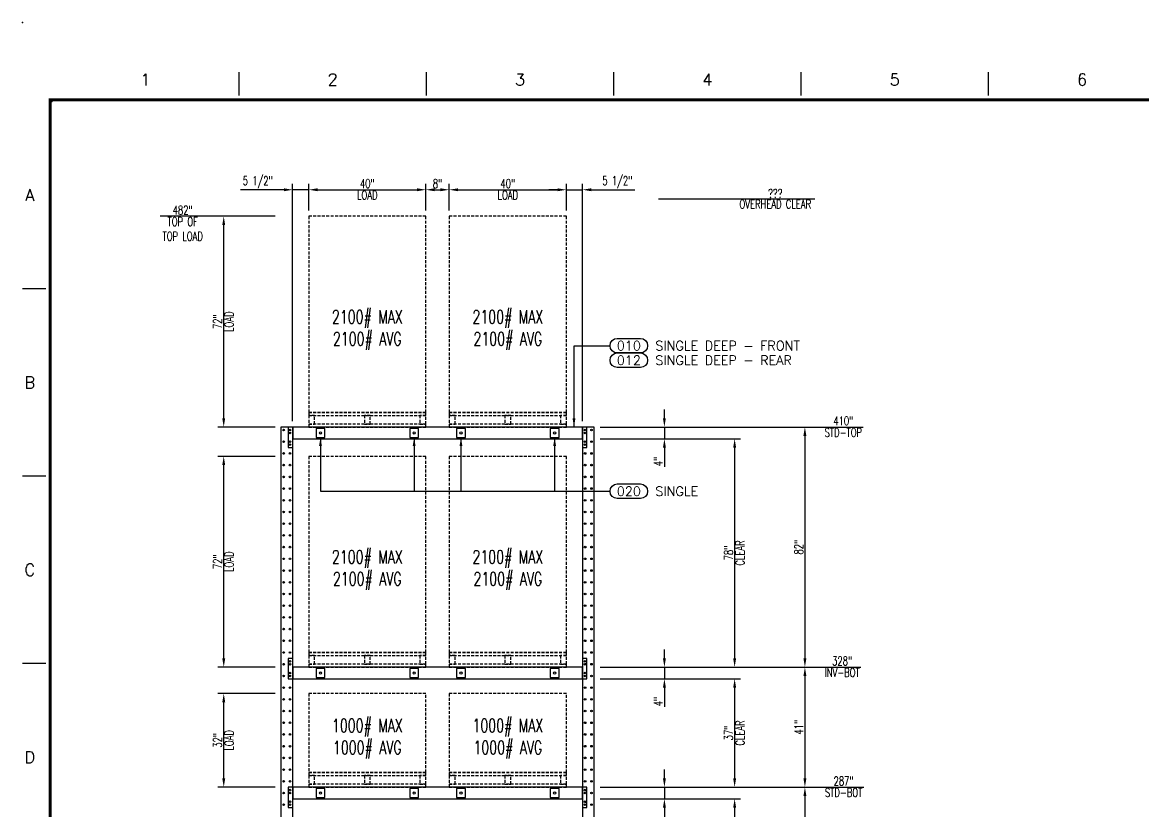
# Model space of a CAD drawing. Extents: x -81 to 963, y -146 to 548.
# Drawn here: x -81.3 to 301.4, y 279 to 548.2 of the extents above; entities that cross this region are included whole.
import ezdxf
from ezdxf.enums import TextEntityAlignment as Align

# ---------------------------------------------------------------- set-up
doc = ezdxf.new("R2010")
doc.units = 0
doc.header["$LTSCALE"] = 8
doc.header["$MEASUREMENT"] = 0
doc.linetypes.add('HIDDEN2', pattern=[0.1875, 0.125, -0.0625])
doc.layers.get('DEFPOINTS').update_dxf_attribs({"linetype": 'CONTINUOUS'})
for name, color, linetype in [('BORD', 15, 'CONTINUOUS'), ('FDIM', 2, 'CONTINUOUS'), ('RACKDIM', 7, 'CONTINUOUS'), ('RACKLOAD', 254, 'HIDDEN2'), ('RACKPALLET', 254, 'HIDDEN2'), ('RACKSHELF', 20, 'CONTINUOUS'), ('RACKUPRIGHT', 180, 'CONTINUOUS'), ('TEXTL', 3, 'CONTINUOUS')]:
    doc.layers.add(name, color=color, linetype=linetype)
doc.styles.add('2thirds', font='romans.shx', dxfattribs={"width": 0.7})
doc.styles.add('DCMARCH', font='stylu.ttf', dxfattribs={"width": 0.75, "oblique": 15})
doc.styles.add('ROMAND', font='ROMAND')
doc.styles.add('SIMPLEX', font='SIMPLEX')
doc.dimstyles.new('2tfrac16', dxfattribs={"dimscale": 32, "dimtxt": 0.0938, "dimasz": 0.0938, "dimexe": 0.0625, "dimexo": 0.0625, "dimgap": 0.01, "dimtad": 1, "dimdec": 4, "dimzin": 1, "dimdsep": 46, "dimlunit": 5, "dimtxsty": '2thirds', "dimcen": 0.0625, "dimclrd": 256, "dimclre": 256, "dimclrt": 256, "dimadec": 0, "dimazin": 0, "dimtfac": 0.75, "dimtdec": 4, "dimtmove": 0, "dimatfit": 0, "dimfxl": 1, "dimtvp": 0.75, "dimfrac": 2, "dimtolj": 1, "dimtzin": 0, "dimarcsym": 0})
doc.dimstyles.new('2tfrac32', dxfattribs={"dimscale": 32, "dimtxt": 0.0938, "dimasz": 0.0938, "dimexe": 0.0625, "dimexo": 0.0625, "dimgap": 0.01, "dimtad": 1, "dimdec": 5, "dimzin": 1, "dimdsep": 46, "dimlunit": 5, "dimtxsty": '2thirds', "dimcen": 0.0625, "dimclrd": 256, "dimclre": 256, "dimclrt": 256, "dimadec": 0, "dimazin": 0, "dimtfac": 0.75, "dimtdec": 4, "dimtmove": 0, "dimatfit": 0, "dimfxl": 1, "dimtvp": 0.75, "dimfrac": 2, "dimtolj": 1, "dimtzin": 0, "dimarcsym": 0})

# ---------------------------------------------------------------- blocks, each defined once
blk = doc.blocks.new('*D38')
at = {"layer": 'DEFPOINTS', "color": 0}
for p in [(114, 287), (114, 283), (138, 283)]:
    blk.add_point(p, dxfattribs=at)
at = {"layer": 'RACKDIM', "lineweight": -2}
for p, q in [((138, 290), (138, 293)), ((116, 287), (140, 287)), ((138, 287), (138, 283)), ((116, 283), (140, 283)), ((138, 280), (138, 273.46))]:
    blk.add_line(p, q, dxfattribs=at)
at = {"layer": 'RACKDIM'}
for points in [[(137.5, 290), (138.5, 290), (138, 287)], [(137.5, 280), (138.5, 280), (138, 283)]]:
    blk.add_solid(points, dxfattribs=at)
at = {"layer": 'RACKDIM', "insert": (135.9, 275.23), "char_height": 3.002, "attachment_point": 5, "rotation": 89.9998, "style": '2thirds'}
blk.add_mtext('\\A1;4"', dxfattribs=at)
blk = doc.blocks.new('*D39')
at = {"layer": 'DEFPOINTS', "color": 0}
for p in [(114, 283), (114, 246), (162, 246)]:
    blk.add_point(p, dxfattribs=at)
at = {"layer": 'RACKDIM', "lineweight": -2}
for p, q in [((116, 283), (164, 283)), ((162, 280), (162, 249)), ((116, 246), (164, 246))]:
    blk.add_line(p, q, dxfattribs=at)
at = {"layer": 'RACKDIM'}
for points in [[(161.5, 280), (162.5, 280), (162, 283)], [(161.5, 249), (162.5, 249), (162, 246)]]:
    blk.add_solid(points, dxfattribs=at)
at = {"layer": 'RACKDIM', "char_height": 3.002, "attachment_point": 5, "rotation": 89.9998, "style": '2thirds'}
for s, insert in [('\\A1;CLEAR', (163.82, 264.5)), ('\\A1;37"', (159.9, 264.5))]:
    blk.add_mtext(s, dxfattribs=dict(at, insert=insert))
blk = doc.blocks.new('*D40')
at = {"layer": 'DEFPOINTS', "color": 0}
for p in [(114, 287), (114, 246), (186, 246)]:
    blk.add_point(p, dxfattribs=at)
at = {"layer": 'RACKDIM', "lineweight": -2}
for p, q in [((116, 287), (188, 287)), ((186, 284), (186, 249)), ((116, 246), (188, 246))]:
    blk.add_line(p, q, dxfattribs=at)
at = {"layer": 'RACKDIM'}
for points in [[(185.5, 284), (186.5, 284), (186, 287)], [(185.5, 249), (186.5, 249), (186, 246)]]:
    blk.add_solid(points, dxfattribs=at)
at = {"layer": 'RACKDIM', "insert": (183.9, 266.5), "char_height": 3.002, "attachment_point": 5, "rotation": 89.9998, "style": '2thirds'}
blk.add_mtext('\\A1;41"', dxfattribs=at)
blk = doc.blocks.new('*D41')
at = {"layer": 'DEFPOINTS', "color": 0}
for p in [(114, 287), (192, 287), (11, 0)]:
    blk.add_point(p, dxfattribs=at)
at = {"layer": 'RACKDIM', "lineweight": -2}
blk.add_line((116, 287), (206.13, 287), dxfattribs=at)
at = {"layer": 'RACKDIM', "attachment_point": 5, "style": '2thirds'}
for s, insert, char_height in [('\\A1;287"', (199.23, 289.11), 3.002), ('\\A1;STD-BOT', (199.23, 285.18), 3.0016)]:
    blk.add_mtext(s, dxfattribs=dict(at, insert=insert, char_height=char_height))
blk = doc.blocks.new('*D42')
at = {"layer": 'DEFPOINTS', "color": 0}
for p in [(-12.55, 319), (7, 319), (7, 287)]:
    blk.add_point(p, dxfattribs=at)
at = {"layer": 'RACKDIM', "lineweight": -2}
for p, q in [((5, 319), (-14.55, 319)), ((-12.55, 290), (-12.55, 316)), ((5, 287), (-14.55, 287))]:
    blk.add_line(p, q, dxfattribs=at)
at = {"layer": 'RACKDIM'}
for points in [[(-13.05, 316), (-12.05, 316), (-12.55, 319)], [(-13.05, 290), (-12.05, 290), (-12.55, 287)]]:
    blk.add_solid(points, dxfattribs=at)
at = {"layer": 'RACKDIM', "char_height": 3.002, "attachment_point": 5, "rotation": 89.9998, "style": '2thirds'}
for s, insert in [('\\A1;LOAD', (-10.73, 303)), ('\\A1;32"', (-14.65, 303))]:
    blk.add_mtext(s, dxfattribs=dict(at, insert=insert))
blk = doc.blocks.new('*D43')
at = {"layer": 'DEFPOINTS', "color": 0}
for p in [(114, 328), (114, 324), (138, 324)]:
    blk.add_point(p, dxfattribs=at)
at = {"layer": 'RACKDIM', "lineweight": -2}
for p, q in [((138, 331), (138, 334)), ((116, 328), (140, 328)), ((138, 328), (138, 324)), ((116, 324), (140, 324)), ((138, 321), (138, 314.46))]:
    blk.add_line(p, q, dxfattribs=at)
at = {"layer": 'RACKDIM'}
for points in [[(137.5, 331), (138.5, 331), (138, 328)], [(137.5, 321), (138.5, 321), (138, 324)]]:
    blk.add_solid(points, dxfattribs=at)
at = {"layer": 'RACKDIM', "insert": (135.9, 316.23), "char_height": 3.002, "attachment_point": 5, "rotation": 89.9998, "style": '2thirds'}
blk.add_mtext('\\A1;4"', dxfattribs=at)
blk = doc.blocks.new('*D44')
at = {"layer": 'DEFPOINTS', "color": 0}
for p in [(114, 324), (114, 287), (162, 287)]:
    blk.add_point(p, dxfattribs=at)
at = {"layer": 'RACKDIM', "lineweight": -2}
for p, q in [((116, 324), (164, 324)), ((162, 321), (162, 290)), ((116, 287), (164, 287))]:
    blk.add_line(p, q, dxfattribs=at)
at = {"layer": 'RACKDIM'}
for points in [[(161.5, 321), (162.5, 321), (162, 324)], [(161.5, 290), (162.5, 290), (162, 287)]]:
    blk.add_solid(points, dxfattribs=at)
at = {"layer": 'RACKDIM', "char_height": 3.002, "attachment_point": 5, "rotation": 89.9998, "style": '2thirds'}
for s, insert in [('\\A1;37"', (159.9, 305.5)), ('\\A1;CLEAR', (163.82, 305.5))]:
    blk.add_mtext(s, dxfattribs=dict(at, insert=insert))
blk = doc.blocks.new('*D45')
at = {"layer": 'DEFPOINTS', "color": 0}
for p in [(114, 328), (114, 287), (186, 287)]:
    blk.add_point(p, dxfattribs=at)
at = {"layer": 'RACKDIM', "lineweight": -2}
for p, q in [((116, 328), (188, 328)), ((186, 325), (186, 290)), ((116, 287), (188, 287))]:
    blk.add_line(p, q, dxfattribs=at)
at = {"layer": 'RACKDIM'}
for points in [[(185.5, 325), (186.5, 325), (186, 328)], [(185.5, 290), (186.5, 290), (186, 287)]]:
    blk.add_solid(points, dxfattribs=at)
at = {"layer": 'RACKDIM', "insert": (183.9, 307.5), "char_height": 3.002, "attachment_point": 5, "rotation": 89.9998, "style": '2thirds'}
blk.add_mtext('\\A1;41"', dxfattribs=at)
blk = doc.blocks.new('*D46')
at = {"layer": 'DEFPOINTS', "color": 0}
for p in [(114, 328), (192, 328), (11, 0)]:
    blk.add_point(p, dxfattribs=at)
at = {"layer": 'RACKDIM', "lineweight": -2}
blk.add_line((116, 328), (205.13, 328), dxfattribs=at)
at = {"layer": 'RACKDIM', "attachment_point": 5, "style": '2thirds'}
for s, insert, char_height in [('\\A1;328"', (198.73, 330.11), 3.002), ('\\A1;INV-BOT', (198.73, 326.18), 3.0016)]:
    blk.add_mtext(s, dxfattribs=dict(at, insert=insert, char_height=char_height))
blk = doc.blocks.new('*D47')
at = {"layer": 'DEFPOINTS', "color": 0}
for p in [(-12.55, 400), (7, 400), (7, 328)]:
    blk.add_point(p, dxfattribs=at)
at = {"layer": 'RACKDIM', "lineweight": -2}
for p, q in [((5, 400), (-14.55, 400)), ((-12.55, 331), (-12.55, 397)), ((5, 328), (-14.55, 328))]:
    blk.add_line(p, q, dxfattribs=at)
at = {"layer": 'RACKDIM'}
for points in [[(-13.05, 397), (-12.05, 397), (-12.55, 400)], [(-13.05, 331), (-12.05, 331), (-12.55, 328)]]:
    blk.add_solid(points, dxfattribs=at)
at = {"layer": 'RACKDIM', "char_height": 3.002, "attachment_point": 5, "rotation": 89.9998, "style": '2thirds'}
for s, insert in [('\\A1;72"', (-14.65, 364)), ('\\A1;LOAD', (-10.73, 364))]:
    blk.add_mtext(s, dxfattribs=dict(at, insert=insert))
blk = doc.blocks.new('*D48')
at = {"layer": 'DEFPOINTS', "color": 0}
for p in [(114, 410), (114, 406), (138, 406)]:
    blk.add_point(p, dxfattribs=at)
at = {"layer": 'RACKDIM', "lineweight": -2}
for p, q in [((138, 413), (138, 416)), ((116, 410), (140, 410)), ((138, 410), (138, 406)), ((116, 406), (140, 406)), ((138, 403), (138, 396.46))]:
    blk.add_line(p, q, dxfattribs=at)
at = {"layer": 'RACKDIM'}
for points in [[(137.5, 413), (138.5, 413), (138, 410)], [(137.5, 403), (138.5, 403), (138, 406)]]:
    blk.add_solid(points, dxfattribs=at)
at = {"layer": 'RACKDIM', "insert": (135.9, 398.23), "char_height": 3.002, "attachment_point": 5, "rotation": 89.9998, "style": '2thirds'}
blk.add_mtext('\\A1;4"', dxfattribs=at)
blk = doc.blocks.new('*D49')
at = {"layer": 'DEFPOINTS', "color": 0}
for p in [(114, 406), (114, 328), (162, 328)]:
    blk.add_point(p, dxfattribs=at)
at = {"layer": 'RACKDIM', "lineweight": -2}
for p, q in [((116, 406), (164, 406)), ((162, 403), (162, 331)), ((116, 328), (164, 328))]:
    blk.add_line(p, q, dxfattribs=at)
at = {"layer": 'RACKDIM'}
for points in [[(161.5, 403), (162.5, 403), (162, 406)], [(161.5, 331), (162.5, 331), (162, 328)]]:
    blk.add_solid(points, dxfattribs=at)
at = {"layer": 'RACKDIM', "char_height": 3.002, "attachment_point": 5, "rotation": 89.9998, "style": '2thirds'}
for s, insert in [('\\A1;78"', (159.9, 367)), ('\\A1;CLEAR', (163.82, 367))]:
    blk.add_mtext(s, dxfattribs=dict(at, insert=insert))
blk = doc.blocks.new('*D50')
at = {"layer": 'DEFPOINTS', "color": 0}
for p in [(114, 410), (114, 328), (186, 328)]:
    blk.add_point(p, dxfattribs=at)
at = {"layer": 'RACKDIM', "lineweight": -2}
for p, q in [((116, 410), (188, 410)), ((186, 407), (186, 331)), ((116, 328), (188, 328))]:
    blk.add_line(p, q, dxfattribs=at)
at = {"layer": 'RACKDIM'}
for points in [[(185.5, 407), (186.5, 407), (186, 410)], [(185.5, 331), (186.5, 331), (186, 328)]]:
    blk.add_solid(points, dxfattribs=at)
at = {"layer": 'RACKDIM', "insert": (183.9, 369), "char_height": 3.002, "attachment_point": 5, "rotation": 89.9998, "style": '2thirds'}
blk.add_mtext('\\A1;82"', dxfattribs=at)
blk = doc.blocks.new('*D51')
at = {"layer": 'DEFPOINTS', "color": 0}
for p in [(114, 410), (192, 410), (11, 0)]:
    blk.add_point(p, dxfattribs=at)
at = {"layer": 'RACKDIM', "lineweight": -2}
blk.add_line((116, 410), (205.93, 410), dxfattribs=at)
at = {"layer": 'RACKDIM', "attachment_point": 5, "style": '2thirds'}
for s, insert, char_height in [('\\A1;410"', (199.13, 412.11), 3.002), ('\\A1;STD-TOP', (199.13, 408.18), 3.0016)]:
    blk.add_mtext(s, dxfattribs=dict(at, insert=insert, char_height=char_height))
blk = doc.blocks.new('*D52')
at = {"layer": 'DEFPOINTS', "color": 0}
for p in [(-12.55, 482), (7, 482), (7, 410)]:
    blk.add_point(p, dxfattribs=at)
at = {"layer": 'RACKDIM', "lineweight": -2}
for p, q in [((5, 482), (-14.55, 482)), ((-12.55, 413), (-12.55, 479)), ((5, 410), (-14.55, 410))]:
    blk.add_line(p, q, dxfattribs=at)
at = {"layer": 'RACKDIM'}
for points in [[(-13.05, 479), (-12.05, 479), (-12.55, 482)], [(-13.05, 413), (-12.05, 413), (-12.55, 410)]]:
    blk.add_solid(points, dxfattribs=at)
at = {"layer": 'RACKDIM', "char_height": 3.002, "attachment_point": 5, "rotation": 89.9998, "style": '2thirds'}
for s, insert in [('\\A1;72"', (-14.65, 446)), ('\\A1;LOAD', (-10.73, 446))]:
    blk.add_mtext(s, dxfattribs=dict(at, insert=insert))
blk = doc.blocks.new('*D53')
at = {"layer": 'DEFPOINTS', "color": 0}
for p in [(11, 491.07), (16.5, 482), (11, 410)]:
    blk.add_point(p, dxfattribs=at)
at = {"layer": 'RACKDIM', "lineweight": -2}
for p, q in [((8, 491.07), (-6.85, 491.07)), ((11, 412), (11, 493.07)), ((16.5, 491.07), (11, 491.07)), ((16.5, 484), (16.5, 493.07)), ((19.51, 491.07), (22.51, 491.07))]:
    blk.add_line(p, q, dxfattribs=at)
at = {"layer": 'RACKDIM'}
for points in [[(8, 491.57), (8, 490.57), (11, 491.07)], [(19.51, 491.57), (19.51, 490.57), (16.5, 491.07)]]:
    blk.add_solid(points, dxfattribs=at)
at = {"layer": 'RACKDIM', "insert": (-0.92, 493.67), "char_height": 3.002, "attachment_point": 5, "style": '2thirds'}
blk.add_mtext('\\A1;5 1/2"', dxfattribs=at)
blk = doc.blocks.new('*D54')
at = {"layer": 'DEFPOINTS', "color": 0}
for p in [(56.5, 491.07), (16.5, 482), (56.5, 482)]:
    blk.add_point(p, dxfattribs=at)
at = {"layer": 'RACKDIM', "lineweight": -2}
for p, q in [((16.5, 484), (16.5, 493.07)), ((19.51, 491.07), (53.5, 491.07)), ((56.5, 484), (56.5, 493.07))]:
    blk.add_line(p, q, dxfattribs=at)
at = {"layer": 'RACKDIM'}
for points in [[(19.51, 491.57), (19.51, 490.57), (16.5, 491.07)], [(53.5, 491.57), (53.5, 490.57), (56.5, 491.07)]]:
    blk.add_solid(points, dxfattribs=at)
at = {"layer": 'RACKDIM', "char_height": 3.002, "attachment_point": 5, "style": '2thirds'}
for s, insert in [('\\A1;40"', (36.5, 493.17)), ('\\A1;LOAD', (36.5, 489.24))]:
    blk.add_mtext(s, dxfattribs=dict(at, insert=insert))
blk = doc.blocks.new('*D55')
at = {"layer": 'DEFPOINTS', "color": 0}
for p in [(64.5, 491.07), (56.5, 482), (64.5, 482)]:
    blk.add_point(p, dxfattribs=at)
at = {"layer": 'RACKDIM', "lineweight": -2}
for p, q in [((56.5, 484), (56.5, 493.07)), ((59.51, 491.07), (61.5, 491.07)), ((64.5, 484), (64.5, 493.07))]:
    blk.add_line(p, q, dxfattribs=at)
at = {"layer": 'RACKDIM'}
for points in [[(59.51, 491.57), (59.51, 490.57), (56.5, 491.07)], [(61.5, 491.57), (61.5, 490.57), (64.5, 491.07)]]:
    blk.add_solid(points, dxfattribs=at)
at = {"layer": 'RACKDIM', "insert": (60.5, 493.17), "char_height": 3.002, "attachment_point": 5, "style": '2thirds'}
blk.add_mtext('\\A1;8"', dxfattribs=at)
blk = doc.blocks.new('*D56')
at = {"layer": 'DEFPOINTS', "color": 0}
for p in [(104.5, 491.07), (64.5, 482), (104.5, 482)]:
    blk.add_point(p, dxfattribs=at)
at = {"layer": 'RACKDIM', "lineweight": -2}
for p, q in [((64.5, 484), (64.5, 493.07)), ((67.51, 491.07), (101.5, 491.07)), ((104.5, 484), (104.5, 493.07))]:
    blk.add_line(p, q, dxfattribs=at)
at = {"layer": 'RACKDIM'}
for points in [[(67.51, 491.57), (67.51, 490.57), (64.5, 491.07)], [(101.5, 491.57), (101.5, 490.57), (104.5, 491.07)]]:
    blk.add_solid(points, dxfattribs=at)
at = {"layer": 'RACKDIM', "char_height": 3.002, "attachment_point": 5, "style": '2thirds'}
for s, insert in [('\\A1;40"', (84.5, 493.17)), ('\\A1;LOAD', (84.5, 489.24))]:
    blk.add_mtext(s, dxfattribs=dict(at, insert=insert))
blk = doc.blocks.new('*D57')
at = {"layer": 'DEFPOINTS', "color": 0}
for p in [(110, 491.07), (104.5, 482), (110, 410)]:
    blk.add_point(p, dxfattribs=at)
at = {"layer": 'RACKDIM', "lineweight": -2}
for p, q in [((101.5, 491.07), (98.5, 491.07)), ((104.5, 484), (104.5, 493.07)), ((104.5, 491.07), (110, 491.07)), ((110, 412), (110, 493.07)), ((113.01, 491.07), (127.85, 491.07))]:
    blk.add_line(p, q, dxfattribs=at)
at = {"layer": 'RACKDIM'}
for points in [[(101.5, 491.57), (101.5, 490.57), (104.5, 491.07)], [(113.01, 491.57), (113.01, 490.57), (110, 491.07)]]:
    blk.add_solid(points, dxfattribs=at)
at = {"layer": 'RACKDIM', "insert": (121.93, 493.67), "char_height": 3.002, "attachment_point": 5, "style": '2thirds'}
blk.add_mtext('\\A1;5 1/2"', dxfattribs=at)
blk = doc.blocks.new('*D58')
at = {"layer": 'DEFPOINTS', "color": 0}
for p in [(-18.55, 482), (7, 482), (11, 0)]:
    blk.add_point(p, dxfattribs=at)
at = {"layer": 'RACKDIM', "lineweight": -2}
for p, q in [((-12.54, 482), (-34.28, 482)), ((-6.54, 482), (-12.54, 482)), ((5, 482), (-6.54, 482))]:
    blk.add_line(p, q, dxfattribs=at)
at = {"layer": 'RACKDIM', "char_height": 3.002, "attachment_point": 5, "style": '2thirds'}
for s, insert in [('\\A1;482"', (-26.57, 484.11)), ('\\A1;TOP OF\\PTOP LOAD', (-26.57, 477.68))]:
    blk.add_mtext(s, dxfattribs=dict(at, insert=insert))
blk = doc.blocks.new('*D59')
at = {"layer": 'DEFPOINTS', "color": 0}
for p in [(134, 488), (162, 488), (11, 0)]:
    blk.add_point(p, dxfattribs=at)
at = {"layer": 'RACKDIM', "lineweight": -2}
blk.add_line((136, 488), (189.44, 488), dxfattribs=at)
at = {"layer": 'RACKDIM', "attachment_point": 5, "style": '2thirds'}
for s, insert, char_height in [('\\A1;???', (175.88, 489.82), 3.002), ('\\A1;OVERHEAD CLEAR', (175.88, 486.18), 3.0016)]:
    blk.add_mtext(s, dxfattribs=dict(at, insert=insert, char_height=char_height))
blk = doc.blocks.new('sbord_d')
at = {"layer": 'BORD'}
for p, q in [((2, 20.062), (2, 20.312)), ((4, 20.062), (4, 20.312)), ((6, 20.062), (6, 20.312)), ((8, 20.062), (8, 20.312)), ((10, 20.062), (10, 20.312)), ((-0.062, 18), (-0.312, 18)), ((-0.062, 16), (-0.312, 16)), ((-0.062, 14), (-0.312, 14))]:
    blk.add_line(p, q, dxfattribs=at)
at = {"layer": 'BORD', "const_width": 0.0313}
blk.add_lwpolyline([(-0.016, -0.016), (32.016, -0.016), (32.016, 20.016), (-0.016, 20.016)], close=True, dxfattribs=at)
at = {"layer": 'TEXTL'}
for p in [(-0.312, 20.844), (0, 20)]:
    blk.add_point(p, dxfattribs=at)
at = {"layer": 'BORD', "style": 'ROMAND'}
for s, p in [('1', (1, 20.234)), ('2', (3, 20.234)), ('3', (5, 20.234)), ('4', (7, 20.234)), ('5', (9, 20.234)), ('6', (11, 20.234)), ('A', (-0.234, 19)), ('B', (-0.234, 17)), ('C', (-0.234, 15)), ('D', (-0.234, 13))]:
    blk.add_text(s, height=0.125, dxfattribs=at).set_placement(p, align=Align.MIDDLE)
at = {"layer": 'TEXTL', "flags": 8}
for tag, height, style, p in [('TITLE1', 0.156, 'SIMPLEX', (30.266, 2.776)), ('TITLE2', 0.156, 'SIMPLEX', (30.266, 2.443)), ('CHK', 0.0938, 'SIMPLEX', (29.828, 0.883)), ('APP', 0.0938, 'SIMPLEX', (30.703, 0.883)), ('JOB#', 0.125, 'ROMAND', (30.12, 0.133)), ('SHT', 0.125, 'ROMAND', (31.193, 0.133)), ('REV', 0.125, 'ROMAND', (31.789, 0.133))]:
    blk.add_attdef(tag, text='', height=height, dxfattribs=dict(at, style=style)).set_placement(p, align=Align.MIDDLE)
at = {"layer": 'TEXTL', "style": 'SIMPLEX', "flags": 8}
for tag, height, p in [('CUSTOMER', 0.156, (30.266, 1.697)), ('LOCATION', 0.125, (30.266, 1.364)), ('REVC', 0.0781, (20.259, 0.945)), ('CCHK', 0.0781, (27.255, 0.943)), ('REVB', 0.0781, (20.259, 0.695)), ('BCHK', 0.0781, (27.255, 0.683)), ('REVA', 0.0781, (20.259, 0.445)), ('ACHK', 0.0781, (27.255, 0.443))]:
    blk.add_attdef(tag, text='', height=height, dxfattribs=at).set_placement(p, align=Align.CENTER)
at = {"layer": 'TEXTL', "flags": 8}
for tag, p, height, style in [('REVCDESC', (20.625, 0.943), 0.0781, 'SIMPLEX'), ('REVBDESC', (20.625, 0.683), 0.0781, 'SIMPLEX'), ('REVADESC', (20.625, 0.443), 0.0781, 'SIMPLEX'), ('DWG#', (30.055, -0.566), 0.0938, 'ROMAND')]:
    blk.add_attdef(tag, p, '', height=height, dxfattribs=dict(at, style=style))
at = {"layer": 'TEXTL', "style": 'DCMARCH', "oblique": 15, "width": 0.75, "flags": 8}
for tag, p in [('CBY', (26.755, 0.943)), ('BBY', (26.755, 0.683)), ('ABY', (26.755, 0.443))]:
    blk.add_attdef(tag, text='', height=0.0781, dxfattribs=at).set_placement(p, align=Align.CENTER)
at = {"layer": 'TEXTL', "style": 'SIMPLEX', "flags": 8}
for tag, height, width, p, p2 in [('CAPP', 0.0781, 1.292308, (27.588, 0.944), (27.963, 0.944)), ('CDT', 0.0781, 1.866, (28.071, 0.943), (28.46, 0.943)), ('SCALE', 0.0938, 1.702732, (31.234, 0.837), (31.941, 0.837)), ('BAPP', 0.0781, 1.292308, (27.588, 0.683), (27.963, 0.683)), ('BDT', 0.0781, 1.866, (28.071, 0.683), (28.46, 0.683)), ('AAPP', 0.0781, 1.275949, (27.588, 0.443), (27.963, 0.443)), ('ADT', 0.0781, 1.833263, (28.071, 0.443), (28.46, 0.443)), ('DATE', 0.0938, 2.134634, (28.609, 0.462), (29.315, 0.462)), ('CHKDT', 0.0938, 1.555556, (29.484, 0.462), (30.172, 0.462)), ('APPDT', 0.0938, 1.555556, (30.359, 0.462), (31.047, 0.462)), ('PLOT#', 0.0938, 8.555556, (31.234, 0.462), (31.922, 0.462))]:
    blk.add_attdef(tag, text='', height=height, dxfattribs=dict(at, width=width)).set_placement(p, p2, align=Align.FIT)
at = {"layer": 'TEXTL', "style": 'DCMARCH', "oblique": 15, "width": 0.75, "flags": 8}
blk.add_attdef('DRBY', (28.593, 0.821), '', height=0.125, dxfattribs=at)

msp = doc.modelspace()

# ---------------------------------------------------------------- linework, layer by layer
at = {"layer": 'FDIM'}
for points in [[(121.91232, 435.3199, -1), (121.91232, 440.3035), (129.78932, 440.3035, -1), (129.78932, 435.3199)], [(121.91232, 430.3363, -1), (121.91232, 435.3199), (129.78932, 435.3199, -1), (129.78932, 430.3363)], [(121.91232, 385.58671, -1), (121.91232, 390.57031), (129.78932, 390.57031, -1), (129.78932, 385.58671)]]:
    msp.add_lwpolyline(points, format="xyb", close=True, dxfattribs=at)
at = {"layer": 'RACKLOAD'}
for points in [[(16.50353, 415), (56.50353, 415), (56.50353, 482), (16.50353, 482), (16.50353, 415)], [(64.50353, 415), (104.50353, 415), (104.50353, 482), (64.50353, 482), (64.50353, 415)], [(16.50353, 333), (56.50353, 333), (56.50353, 400), (16.50353, 400), (16.50353, 333)], [(64.50353, 333), (104.50353, 333), (104.50353, 400), (64.50353, 400), (64.50353, 333)], [(16.50353, 292), (56.50353, 292), (56.50353, 319), (16.50353, 319), (16.50353, 292)], [(64.50353, 292), (104.50353, 292), (104.50353, 319), (64.50353, 319), (64.50353, 292)]]:
    msp.add_lwpolyline(points, dxfattribs=at)
at = {"layer": 'RACKPALLET'}
for points in [[(16.50353, 414), (56.50353, 414), (56.50353, 415), (16.50353, 415), (16.50353, 414)], [(16.50353, 411), (18.50353, 411), (18.50353, 414), (16.50353, 414), (16.50353, 411)], [(35.50353, 411), (37.50353, 411), (37.50353, 414), (35.50353, 414), (35.50353, 411)], [(54.50353, 411), (56.50353, 411), (56.50353, 414), (54.50353, 414), (54.50353, 411)], [(64.50353, 414), (104.50353, 414), (104.50353, 415), (64.50353, 415), (64.50353, 414)], [(64.50353, 411), (66.50353, 411), (66.50353, 414), (64.50353, 414), (64.50353, 411)], [(83.50353, 411), (85.50353, 411), (85.50353, 414), (83.50353, 414), (83.50353, 411)], [(102.50353, 411), (104.50353, 411), (104.50353, 414), (102.50353, 414), (102.50353, 411)], [(16.50353, 410), (56.50353, 410), (56.50353, 411), (16.50353, 411), (16.50353, 410)], [(64.50353, 410), (104.50353, 410), (104.50353, 411), (64.50353, 411), (64.50353, 410)], [(16.50353, 332), (56.50353, 332), (56.50353, 333), (16.50353, 333), (16.50353, 332)], [(64.50353, 332), (104.50353, 332), (104.50353, 333), (64.50353, 333), (64.50353, 332)], [(16.50353, 329), (18.50353, 329), (18.50353, 332), (16.50353, 332), (16.50353, 329)], [(35.50353, 329), (37.50353, 329), (37.50353, 332), (35.50353, 332), (35.50353, 329)], [(54.50353, 329), (56.50353, 329), (56.50353, 332), (54.50353, 332), (54.50353, 329)], [(64.50353, 329), (66.50353, 329), (66.50353, 332), (64.50353, 332), (64.50353, 329)], [(83.50353, 329), (85.50353, 329), (85.50353, 332), (83.50353, 332), (83.50353, 329)], [(102.50353, 329), (104.50353, 329), (104.50353, 332), (102.50353, 332), (102.50353, 329)], [(16.50353, 328), (56.50353, 328), (56.50353, 329), (16.50353, 329), (16.50353, 328)], [(64.50353, 328), (104.50353, 328), (104.50353, 329), (64.50353, 329), (64.50353, 328)], [(16.50353, 291), (56.50353, 291), (56.50353, 292), (16.50353, 292), (16.50353, 291)], [(16.50353, 288), (18.50353, 288), (18.50353, 291), (16.50353, 291), (16.50353, 288)], [(35.50353, 288), (37.50353, 288), (37.50353, 291), (35.50353, 291), (35.50353, 288)], [(54.50353, 288), (56.50353, 288), (56.50353, 291), (54.50353, 291), (54.50353, 288)], [(64.50353, 291), (104.50353, 291), (104.50353, 292), (64.50353, 292), (64.50353, 291)], [(64.50353, 288), (66.50353, 288), (66.50353, 291), (64.50353, 291), (64.50353, 288)], [(83.50353, 288), (85.50353, 288), (85.50353, 291), (83.50353, 291), (83.50353, 288)], [(102.50353, 288), (104.50353, 288), (104.50353, 291), (102.50353, 291), (102.50353, 288)], [(16.50353, 287), (56.50353, 287), (56.50353, 288), (16.50353, 288), (16.50353, 287)], [(64.50353, 287), (104.50353, 287), (104.50353, 288), (64.50353, 288), (64.50353, 287)]]:
    msp.add_lwpolyline(points, dxfattribs=at)
at = {"layer": 'RACKSHELF'}
for points in [[(9.50353, 403), (11.00353, 403), (11.00353, 410), (9.50353, 410), (9.50353, 403)], [(11.00353, 406), (110.00353, 406), (110.00353, 410), (11.00353, 410), (11.00353, 406)], [(19.00353, 406.5), (22.00353, 406.5), (22.00353, 409.5), (19.00353, 409.5), (19.00353, 406.5)], [(51.00353, 406.5), (54.00353, 406.5), (54.00353, 409.5), (51.00353, 409.5), (51.00353, 406.5)], [(67.00353, 406.5), (70.00353, 406.5), (70.00353, 409.5), (67.00353, 409.5), (67.00353, 406.5)], [(99.00353, 406.5), (102.00353, 406.5), (102.00353, 409.5), (99.00353, 409.5), (99.00353, 406.5)], [(110.00353, 403), (111.50353, 403), (111.50353, 410), (110.00353, 410), (110.00353, 403)], [(9.50353, 324), (11.00353, 324), (11.00353, 331), (9.50353, 331), (9.50353, 324)], [(110.00353, 324), (111.50353, 324), (111.50353, 331), (110.00353, 331), (110.00353, 324)], [(11.00353, 324), (110.00353, 324), (110.00353, 328), (11.00353, 328), (11.00353, 324)], [(19.00353, 324.5), (22.00353, 324.5), (22.00353, 327.5), (19.00353, 327.5), (19.00353, 324.5)], [(51.00353, 324.5), (54.00353, 324.5), (54.00353, 327.5), (51.00353, 327.5), (51.00353, 324.5)], [(67.00353, 324.5), (70.00353, 324.5), (70.00353, 327.5), (67.00353, 327.5), (67.00353, 324.5)], [(99.00353, 324.5), (102.00353, 324.5), (102.00353, 327.5), (99.00353, 327.5), (99.00353, 324.5)], [(9.50353, 280), (11.00353, 280), (11.00353, 287), (9.50353, 287), (9.50353, 280)], [(11.00353, 283), (110.00353, 283), (110.00353, 287), (11.00353, 287), (11.00353, 283)], [(19.00353, 283.5), (22.00353, 283.5), (22.00353, 286.5), (19.00353, 286.5), (19.00353, 283.5)], [(51.00353, 283.5), (54.00353, 283.5), (54.00353, 286.5), (51.00353, 286.5), (51.00353, 283.5)], [(67.00353, 283.5), (70.00353, 283.5), (70.00353, 286.5), (67.00353, 286.5), (67.00353, 283.5)], [(99.00353, 283.5), (102.00353, 283.5), (102.00353, 286.5), (99.00353, 286.5), (99.00353, 283.5)], [(110.00353, 280), (111.50353, 280), (111.50353, 287), (110.00353, 287), (110.00353, 280)]]:
    msp.add_lwpolyline(points, dxfattribs=at)
for centre, radius in [((10.09728, 409), 0.28125), ((10.09728, 408), 0.28125), ((20.50353, 408), 0.375), ((52.50353, 408), 0.375), ((68.50353, 408), 0.375), ((100.50353, 408), 0.375), ((110.90978, 409), 0.28125), ((110.90978, 408), 0.28125), ((10.09728, 405), 0.28125), ((10.09728, 404), 0.28125), ((110.90978, 405), 0.28125), ((110.90978, 404), 0.28125), ((10.09728, 330), 0.28125), ((10.09728, 329), 0.28125), ((110.90978, 330), 0.28125), ((110.90978, 329), 0.28125), ((10.09728, 326), 0.28125), ((20.50353, 326), 0.375), ((52.50353, 326), 0.375), ((68.50353, 326), 0.375), ((100.50353, 326), 0.375), ((110.90978, 326), 0.28125), ((10.09728, 325), 0.28125), ((110.90978, 325), 0.28125), ((10.09728, 286), 0.28125), ((10.09728, 285), 0.28125), ((20.50353, 285), 0.375), ((52.50353, 285), 0.375), ((68.50353, 285), 0.375), ((100.50353, 285), 0.375), ((110.90978, 286), 0.28125), ((110.90978, 285), 0.28125), ((10.09728, 282), 0.28125), ((10.09728, 281), 0.28125), ((110.90978, 282), 0.28125), ((110.90978, 281), 0.28125)]:
    msp.add_circle(centre, radius, dxfattribs=at)
at = {"layer": 'RACKUPRIGHT'}
for points in [[(7.00353, 0.5), (11.00353, 0.5), (11.00353, 410), (7.00353, 410), (7.00353, 0.5)], [(110.00353, 0.5), (114.00353, 0.5), (114.00353, 410), (110.00353, 410), (110.00353, 0.5)]]:
    msp.add_lwpolyline(points, dxfattribs=at)
for centre in [(7.90978, 409), (10.09728, 409), (110.90978, 409), (113.09728, 409), (7.90978, 405), (10.09728, 405), (110.90978, 405), (113.09728, 405), (7.90978, 401), (10.09728, 401), (110.90978, 401), (113.09728, 401), (7.90978, 397), (10.09728, 397), (110.90978, 397), (113.09728, 397), (7.90978, 393), (10.09728, 393), (110.90978, 393), (113.09728, 393), (7.90978, 389), (10.09728, 389), (110.90978, 389), (113.09728, 389), (7.90978, 385), (10.09728, 385), (110.90978, 385), (113.09728, 385), (7.90978, 381), (10.09728, 381), (110.90978, 381), (113.09728, 381), (7.90978, 377), (10.09728, 377), (110.90978, 377), (113.09728, 377), (7.90978, 373), (10.09728, 373), (110.90978, 373), (113.09728, 373), (7.90978, 369), (10.09728, 369), (110.90978, 369), (113.09728, 369), (7.90978, 365), (10.09728, 365), (110.90978, 365), (113.09728, 365), (7.90978, 361), (10.09728, 361), (110.90978, 361), (113.09728, 361), (7.90978, 357), (10.09728, 357), (110.90978, 357), (113.09728, 357), (7.90978, 353), (10.09728, 353), (110.90978, 353), (113.09728, 353), (7.90978, 349), (10.09728, 349), (110.90978, 349), (113.09728, 349), (7.90978, 345), (10.09728, 345), (110.90978, 345), (113.09728, 345), (7.90978, 341), (10.09728, 341), (110.90978, 341), (113.09728, 341), (7.90978, 337), (10.09728, 337), (110.90978, 337), (113.09728, 337), (7.90978, 333), (10.09728, 333), (110.90978, 333), (113.09728, 333), (7.90978, 329), (10.09728, 329), (110.90978, 329), (113.09728, 329), (7.90978, 325), (10.09728, 325), (110.90978, 325), (113.09728, 325), (7.90978, 321), (10.09728, 321), (110.90978, 321), (113.09728, 321), (7.90978, 317), (10.09728, 317), (110.90978, 317), (113.09728, 317), (7.90978, 313), (10.09728, 313), (110.90978, 313), (113.09728, 313), (7.90978, 309), (10.09728, 309), (110.90978, 309), (113.09728, 309), (7.90978, 305), (10.09728, 305), (110.90978, 305), (113.09728, 305), (7.90978, 301), (10.09728, 301), (110.90978, 301), (113.09728, 301), (7.90978, 297), (10.09728, 297), (110.90978, 297), (113.09728, 297), (7.90978, 293), (10.09728, 293), (110.90978, 293), (113.09728, 293), (7.90978, 289), (10.09728, 289), (110.90978, 289), (113.09728, 289), (7.90978, 285), (10.09728, 285), (110.90978, 285), (113.09728, 285), (7.90978, 281), (10.09728, 281), (110.90978, 281), (113.09728, 281)]:
    msp.add_circle(centre, 0.28125, dxfattribs=at)

# ---------------------------------------------------------------- block references
at = {"layer": 'RACKLOAD', "xscale": 32, "yscale": 32, "zscale": 32}
msp.add_blockref('sbord_d', (-71.32903, -118.76391), dxfattribs=at)

# ---------------------------------------------------------------- texts
at = {"layer": 'FDIM', "style": 'SIMPLEX'}
for s, p in [('010', (125.85082, 437.8117)), ('012', (125.85082, 432.8281)), ('020', (125.85082, 388.07851))]:
    msp.add_text(s, height=3.2, dxfattribs=at).set_placement(p, align=Align.MIDDLE)
for s, p in [('SINGLE DEEP - FRONT', (134.91494, 437.8117)), ('SINGLE DEEP - REAR', (134.91494, 432.8281)), ('SINGLE', (134.91494, 388.07851))]:
    msp.add_text(s, height=3.2, dxfattribs=at).set_placement(p, align=Align.MIDDLE_LEFT)
at = {"layer": 'RACKLOAD', "char_height": 4.5, "width": 40, "attachment_point": 5, "style": '2thirds'}
for s, insert in [('2100# MAX 2100# AVG', (36.50353, 443.14286)), ('2100# MAX 2100# AVG', (84.50353, 443.14286)), ('2100# MAX 2100# AVG', (36.50353, 361.14286)), ('2100# MAX 2100# AVG', (84.50353, 361.14286)), ('1000# MAX 1000# AVG', (36.50353, 303.56067)), ('1000# MAX 1000# AVG', (84.50353, 303.56067))]:
    msp.add_mtext(s, dxfattribs=dict(at, insert=insert))

# ---------------------------------------------------------------- dimensions: what is measured, and where the dimension line sits
at = {"layer": 'RACKDIM'}
for base, p1, p2, picture, middle in [((11.00353, 491.06562), (16.50353, 482), (11.00353, 410), '*D53', (-0.92266, 493.67256)), ((110.00353, 491.06562), (104.50353, 482), (110.00353, 410), '*D57', (121.92972, 493.67256)), ((64.50353, 491.06562), (56.50353, 482), (64.50353, 482), '*D55', (60.50353, 493.17229))]:
    dim = msp.add_linear_dim(base=base, p1=p1, p2=p2, dimstyle='2tfrac16', override={"dimpost": '"'}, dxfattribs=at)
    dim.commit()
    dim.dimension.update_dxf_attribs({"geometry": picture, "text_midpoint": middle})
for base, p1, p2, picture, middle in [((56.50353, 491.06562), (16.50353, 482), (56.50353, 482), '*D54', (36.50353, 491.06562)), ((104.50353, 491.06562), (64.50353, 482), (104.50353, 482), '*D56', (84.50353, 491.06562))]:
    dim = msp.add_linear_dim(base=base, p1=p1, p2=p2, text='<>\\XLOAD', dimstyle='2tfrac16', override={"dimpost": '"'}, dxfattribs=at)
    dim.commit()
    dim.dimension.update_dxf_attribs({"geometry": picture, "text_midpoint": middle})
for feature_location, offset, text, picture, middle in [((134.00353, 488), (28, 0), '???\\XOVERHEAD CLEAR', '*D59', (175.88076, 488)), ((7.00353, 482), (-25.55131, 0.00007), '<>\\XTOP OF\\PTOP LOAD', '*D58', (-26.57189, 482.00007)), ((114.00353, 410), (78, 0), '<>\\XSTD-TOP', '*D51', (199.12716, 410)), ((114.00353, 328), (78, 0), '<>\\XINV-BOT', '*D46', (198.72694, 328)), ((114.00353, 287), (78, 0), '<>\\XSTD-BOT', '*D41', (199.22721, 287))]:
    dim = msp.add_ordinate_dim(feature_location=feature_location, offset=offset, dtype=0, origin=(11.00353, 0), text=text, dimstyle='2tfrac16', override={"dimpost": '"'}, dxfattribs=at)
    dim.commit()
    dim.dimension.update_dxf_attribs({"geometry": picture, "text_midpoint": middle})
for base, p1, p2, text, picture, middle in [((-12.54753, 482.00007), (7.00353, 410), (7.00353, 482), '<>\\XLOAD', '*D52', (-12.54766, 446.00007)), ((162.00323, 327.99982), (114.00353, 406), (114.00353, 328), '<>\\XCLEAR', '*D49', (162.00337, 366.99982)), ((-12.54753, 400.00007), (7.00353, 328), (7.00353, 400), '<>\\XLOAD', '*D47', (-12.54766, 364.00007)), ((162.00338, 286.99982), (114.00353, 324), (114.00353, 287), '<>\\XCLEAR', '*D44', (162.00345, 305.49982)), ((-12.54768, 319.00007), (7.00353, 287), (7.00353, 319), '<>\\XLOAD', '*D42', (-12.54774, 303.00007)), ((162.00338, 245.99982), (114.00353, 283), (114.00353, 246), '<>\\XCLEAR', '*D39', (162.00345, 264.49982))]:
    dim = msp.add_linear_dim(base=base, p1=p1, p2=p2, angle=269.9997895, text=text, dimstyle='2tfrac16', override={"dimpost": '"'}, dxfattribs=at)
    dim.commit()
    dim.dimension.update_dxf_attribs({"geometry": picture, "text_midpoint": middle})
for base, p1, p2, picture, middle in [((138.00352, 405.99991), (114.00353, 410), (114.00353, 406), '*D48', (135.89682, 398.22595)), ((186.00323, 327.99974), (114.00353, 410), (114.00353, 328), '*D50', (183.89671, 368.99974)), ((138.00352, 323.99991), (114.00353, 328), (114.00353, 324), '*D43', (135.89682, 316.22595)), ((186.00338, 286.99974), (114.00353, 328), (114.00353, 287), '*D45', (183.89679, 307.49974)), ((138.00352, 282.99991), (114.00353, 287), (114.00353, 283), '*D38', (135.89682, 275.22595)), ((186.00338, 245.99974), (114.00353, 287), (114.00353, 246), '*D40', (183.89679, 266.49974))]:
    dim = msp.add_linear_dim(base=base, p1=p1, p2=p2, angle=269.9997895, dimstyle='2tfrac16', override={"dimpost": '"'}, dxfattribs=at)
    dim.commit()
    dim.dimension.update_dxf_attribs({"geometry": picture, "text_midpoint": middle})

# ---------------------------------------------------------------- leaders
at = {"layer": 'FDIM'}
for points in [[(107.11687, 410), (107.11687, 437.8117), (119.42052, 437.8117)], [(20.50353, 406.5), (20.50353, 388.07851), (119.42052, 388.07851)], [(52.50353, 406.5), (52.50353, 388.07851), (119.42052, 388.07851)], [(68.50353, 406.5), (68.50353, 388.07851), (119.42052, 388.07851)], [(100.50353, 406.5), (100.50353, 388.07851), (119.42052, 388.07851)]]:
    msp.add_leader(points, dimstyle='2tfrac32', override={"dimgap": 0.01, "dimtad": 0}, dxfattribs=at)

doc.saveas('drawing.dxf')
